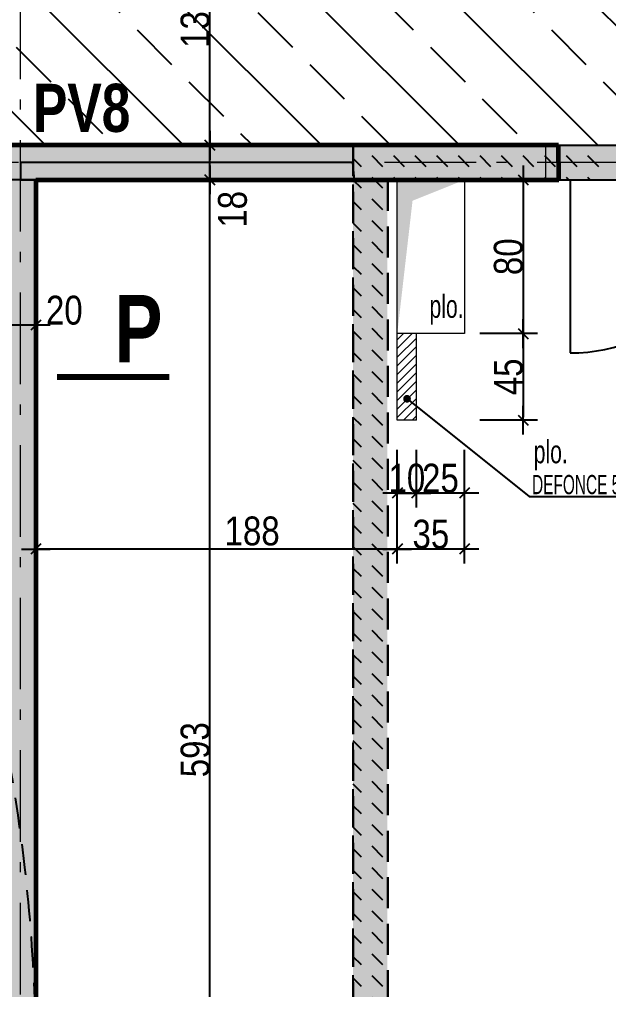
# Model space of a CAD drawing. Header units: centimetres. Extents: x 13865 to 22908, y -23237 to -19037.
# Drawn here: x 18860 to 19167, y -21755 to -21251 of the extents above; entities that cross this region are included whole.
import ezdxf
from ezdxf.enums import TextEntityAlignment as Align

# ---------------------------------------------------------------- set-up
doc = ezdxf.new("R2010")
doc.units = ezdxf.units.CM
doc.header["$LTSCALE"] = 25.4
doc.header["$PDMODE"] = 1
doc.header["$PDSIZE"] = -2
doc.linetypes.add('CACHEX2', pattern=[19.049999999999997, 12.7, -6.35])
doc.linetypes.add('Style de ligne -6', pattern=[1.0416400000000001, 0.625, -0.20828, 0.06943000000000005, -0.13893])
for name, color, linetype in [('01_cote_gen', 4, 'Continuous'), ('01_linteaux', 2, 'Continuous'), ('01_murs_sup', 2, 'CACHEX2'), ('01_poch_murs', 253, 'Continuous'), ('01_poch_poteaux', 250, 'Continuous'), ('01_texte', 230, 'Continuous'), ('AA_COTES', 2, 'Continuous')]:
    doc.layers.add(name, color=color, linetype=linetype)
for name, color, linetype, lineweight in [('01_murs_coup', 5, 'Continuous', 60), ('01_résv', 32, 'Continuous', 9), ('B Général', 7, 'Continuous', 5)]:
    doc.layers.add(name, color=color, linetype=linetype, lineweight=lineweight)
doc.styles.add('ARIAL NA', font='ARIALN.TTF')
doc.styles.add('impact', font='impact.ttf')
doc.styles.add('STYLE2', font='ARIALN.TTF')
doc.dimstyles.new('JB50', dxfattribs={"dimscale": 0.1, "dimtxt": 150, "dimasz": 15, "dimexe": 0.1, "dimexo": 0.1, "dimgap": 0.09, "dimtad": 1, "dimdec": 1, "dimdsep": 46, "dimtxsty": 'STYLE2', "dimblk1": 'BOND_G', "dimblk2": 'BOND_D', "dimsah": 1, "dimcen": 1.5, "dimdle": 0.01, "dimse1": 1, "dimse2": 1, "dimclrd": 4, "dimclre": 2, "dimclrt": 6, "dimazin": 2, "dimtfac": 2.333333333333333, "dimtdec": 1, "dimtix": 1, "dimtmove": 2, "dimatfit": 3, "dimldrblk": 'BOND_G', "dimfxl": 1, "dimtolj": 1, "dimtzin": 0, "dimarcsym": 0})
pattern_1 = [(135, (17488.85624464917, -11291.84429465532), (-11.22532015133644, 8.881784197001252e-16), [7.9375, -7.9375])]

# ---------------------------------------------------------------- blocks, each defined once
blk = doc.blocks.new('BOND_G')
at = {"layer": 'AA_COTES', "color": 0}
for p, q in [((0, -5), (0, 14.99999999999999)), ((5, 0), (-5, 0)), ((1.767766952966312, 1.767766952966312), (-1.767766952966426, -1.767766952966426))]:
    blk.add_line(p, q, dxfattribs=at)
blk = doc.blocks.new('BOND_D')
at = {"layer": 'AA_COTES', "color": 0}
for p, q in [((0, 5), (0, -15)), ((5, 0), (-5, 0)), ((-1.767766952966312, -1.767766952966312), (1.767766952966426, 1.767766952966426))]:
    blk.add_line(p, q, dxfattribs=at)
blk = doc.blocks.new('*D136')
at = {"layer": '01_cote_gen', "color": 4, "lineweight": -2, "transparency": 16777216}
blk.add_line((18959.19429978625, -21925.59872862746), (18959.19429978625, -21335.61862264429), dxfattribs=at)
at = {"layer": 'Defpoints', "color": 0, "transparency": 16777216}
for p in [(18959.19429978625, -21334.11862264429), (18993.03684008232, -21334.11862264429), (18981.69429978625, -21927.09872862746)]:
    blk.add_point(p, dxfattribs=at)
at = {"layer": '01_cote_gen', "color": 4, "lineweight": -2, "transparency": 16777216, "xscale": 1.5, "yscale": 1.5, "zscale": 1.5}
for name, p, rotation in [('BOND_D', (18959.19429978625, -21334.11862264429), 90), ('BOND_G', (18959.19429978625, -21927.09872862746), 270)]:
    blk.add_blockref(name, p, dxfattribs=dict(at, rotation=rotation))
at = {"layer": '01_cote_gen', "color": 6, "transparency": 16777216, "insert": (18951.52670497043, -21630.60867563587), "char_height": 15, "attachment_point": 5, "rotation": 90, "style": 'STYLE2'}
blk.add_mtext('\\A1;593', dxfattribs=at)
blk = doc.blocks.new('*D137')
at = {"layer": '01_cote_gen', "color": 4, "lineweight": -2, "transparency": 16777216}
blk.add_line((18959.19429978625, -21332.61862264429), (18959.19429978625, -21317.5987292355), dxfattribs=at)
at = {"layer": 'Defpoints', "color": 0, "transparency": 16777216}
for p in [(18959.19429978625, -21316.0987292355), (18981.69429978625, -21316.0987292355), (18981.69429978625, -21334.11862264429)]:
    blk.add_point(p, dxfattribs=at)
at = {"layer": '01_cote_gen', "color": 4, "lineweight": -2, "transparency": 16777216, "xscale": 1.5, "yscale": 1.5, "zscale": 1.5}
for name, p, rotation in [('BOND_D', (18959.19429978625, -21316.0987292355), 90), ('BOND_G', (18959.19429978625, -21334.11862264429), 270)]:
    blk.add_blockref(name, p, dxfattribs=dict(at, rotation=rotation))
at = {"layer": '01_cote_gen', "color": 6, "transparency": 16777216, "insert": (18970.95491581541, -21349.41826715998), "char_height": 15, "attachment_point": 5, "rotation": 90, "style": 'STYLE2'}
blk.add_mtext('\\A1;18', dxfattribs=at)
blk = doc.blocks.new('*D138')
at = {"layer": '01_cote_gen', "color": 4, "lineweight": -2, "transparency": 16777216}
blk.add_line((18959.19429978625, -21314.5987292355), (18959.19429978625, -21187.59872864693), dxfattribs=at)
at = {"layer": 'Defpoints', "color": 0, "transparency": 16777216}
for p in [(18959.19429978625, -21186.09872864693), (18998.65561104904, -21186.09872864693), (18992.75959872844, -21316.0987292355)]:
    blk.add_point(p, dxfattribs=at)
at = {"layer": '01_cote_gen', "color": 4, "lineweight": -2, "transparency": 16777216, "xscale": 1.5, "yscale": 1.5, "zscale": 1.5}
for name, p, rotation in [('BOND_D', (18959.19429978625, -21186.09872864693), 90), ('BOND_G', (18959.19429978625, -21316.0987292355), 270)]:
    blk.add_blockref(name, p, dxfattribs=dict(at, rotation=rotation))
at = {"layer": '01_cote_gen', "color": 6, "transparency": 16777216, "insert": (18951.52670497043, -21251.09872894121), "char_height": 15, "attachment_point": 5, "rotation": 90, "style": 'STYLE2'}
blk.add_mtext('\\A1;130', dxfattribs=at)
blk = doc.blocks.new('*D220')
at = {"layer": '01_résv', "color": 4, "lineweight": -2, "transparency": 16777216}
blk.add_line((19122.1548613717, -21335.59872885883), (19122.1548613717, -21412.59872849846), dxfattribs=at)
at = {"layer": 'Defpoints', "color": 0, "transparency": 16777216}
for p in [(19107.85250669956, -21334.09872885883), (19091.61170955582, -21414.09872849846), (19122.1548613717, -21414.09872849846)]:
    blk.add_point(p, dxfattribs=at)
at = {"layer": '01_résv', "color": 4, "lineweight": -2, "transparency": 16777216, "xscale": 1.5, "yscale": 1.5, "zscale": 1.5}
for name, p, rotation in [('BOND_G', (19122.1548613717, -21334.09872885883), 90), ('BOND_D', (19122.1548613717, -21414.09872849846), 270)]:
    blk.add_blockref(name, p, dxfattribs=dict(at, rotation=rotation))
at = {"layer": '01_résv', "color": 6, "transparency": 16777216, "insert": (19114.48726655588, -21374.09872867864), "char_height": 15, "attachment_point": 5, "rotation": 90, "style": 'STYLE2'}
blk.add_mtext('\\A1;80', dxfattribs=at)
blk = doc.blocks.new('*D221')
at = {"layer": '01_résv', "color": 4, "lineweight": -2, "transparency": 16777216}
blk.add_line((19122.1548613717, -21415.59872849846), (19122.1548613717, -21457.5987284982), dxfattribs=at)
at = {"layer": 'Defpoints', "color": 0, "transparency": 16777216}
for p in [(19105.88344856046, -21414.09872849846), (19066.6117095549, -21459.0987284982), (19122.1548613717, -21459.0987284982)]:
    blk.add_point(p, dxfattribs=at)
at = {"layer": '01_résv', "color": 4, "lineweight": -2, "transparency": 16777216, "xscale": 1.5, "yscale": 1.5, "zscale": 1.5}
for name, p, rotation in [('BOND_G', (19122.1548613717, -21414.09872849846), 90), ('BOND_D', (19122.1548613717, -21459.0987284982), 270)]:
    blk.add_blockref(name, p, dxfattribs=dict(at, rotation=rotation))
at = {"layer": '01_résv', "color": 6, "transparency": 16777216, "insert": (19114.51796232668, -21436.59872849833), "char_height": 15, "attachment_point": 5, "rotation": 90, "style": 'STYLE2'}
blk.add_mtext('\\A1;45', dxfattribs=at)
blk = doc.blocks.new('*D222')
at = {"layer": '01_résv', "color": 4, "lineweight": -2, "transparency": 16777216}
blk.add_line((19090.11170955582, -21526.18950559067), (19058.11171049108, -21526.18950559067), dxfattribs=at)
at = {"layer": 'Defpoints', "color": 0, "transparency": 16777216}
for p in [(19056.61171049108, -21414.09872849828), (19091.61170955582, -21414.09872849846), (19056.61171049108, -21526.18950559067)]:
    blk.add_point(p, dxfattribs=at)
at = {"layer": '01_résv', "color": 4, "lineweight": -2, "transparency": 16777216, "xscale": 1.5, "yscale": 1.5, "zscale": 1.5, "rotation": 180}
blk.add_blockref('BOND_D', (19056.61171049108, -21526.18950559067), dxfattribs=at)
at = {"layer": '01_résv', "color": 4, "lineweight": -2, "transparency": 16777216, "xscale": 1.5, "yscale": 1.5, "zscale": 1.5}
blk.add_blockref('BOND_G', (19091.61170955582, -21526.18950559067), dxfattribs=at)
at = {"layer": '01_résv', "color": 6, "transparency": 16777216, "insert": (19074.11171002346, -21518.52191077485), "char_height": 15, "attachment_point": 5, "style": 'STYLE2'}
blk.add_mtext('\\A1;35', dxfattribs=at)
blk = doc.blocks.new('*D223')
at = {"layer": '01_résv', "color": 4, "lineweight": -2, "transparency": 16777216}
blk.add_line((19090.11170955582, -21497.06063325066), (19068.1117095549, -21497.06063325066), dxfattribs=at)
at = {"layer": 'Defpoints', "color": 0, "transparency": 16777216}
for p in [(19066.6117095549, -21414.09872797836), (19091.61170955582, -21414.09872849846), (19066.6117095549, -21497.06063325066)]:
    blk.add_point(p, dxfattribs=at)
at = {"layer": '01_résv', "color": 4, "lineweight": -2, "transparency": 16777216, "xscale": 1.5, "yscale": 1.5, "zscale": 1.5, "rotation": 180}
blk.add_blockref('BOND_D', (19066.6117095549, -21497.06063325066), dxfattribs=at)
at = {"layer": '01_résv', "color": 4, "lineweight": -2, "transparency": 16777216, "xscale": 1.5, "yscale": 1.5, "zscale": 1.5}
blk.add_blockref('BOND_G', (19091.61170955582, -21497.06063325066), dxfattribs=at)
at = {"layer": '01_résv', "color": 6, "transparency": 16777216, "insert": (19079.11170955536, -21489.39303843484), "char_height": 15, "attachment_point": 5, "style": 'STYLE2'}
blk.add_mtext('\\A1;25', dxfattribs=at)
blk = doc.blocks.new('*D224')
at = {"layer": '01_résv', "color": 4, "lineweight": -2, "transparency": 16777216}
for p, q in [((19055.11170955491, -21497.06063325066), (19053.61170955491, -21497.06063325066)), ((19056.61170955491, -21497.06063325066), (19066.6117095549, -21497.06063325066)), ((19068.1117095549, -21497.06063325066), (19069.6117095549, -21497.06063325066))]:
    blk.add_line(p, q, dxfattribs=at)
at = {"layer": 'Defpoints', "color": 0, "transparency": 16777216}
for p in [(19056.61170955491, -21459.0988858495), (19066.6117095549, -21459.0988858495), (19066.6117095549, -21497.06063325066)]:
    blk.add_point(p, dxfattribs=at)
at = {"layer": '01_résv', "color": 4, "lineweight": -2, "transparency": 16777216, "xscale": 1.5, "yscale": 1.5, "zscale": 1.5}
blk.add_blockref('BOND_G', (19056.61170955491, -21497.06063325066), dxfattribs=at)
at = {"layer": '01_résv', "color": 4, "lineweight": -2, "transparency": 16777216, "xscale": 1.5, "yscale": 1.5, "zscale": 1.5, "rotation": 180}
blk.add_blockref('BOND_D', (19066.6117095549, -21497.06063325066), dxfattribs=at)
at = {"layer": '01_résv', "color": 6, "transparency": 16777216, "insert": (19061.61170955491, -21489.39303843484), "char_height": 15, "attachment_point": 5, "style": 'STYLE2'}
blk.add_mtext('\\A1;10', dxfattribs=at)
blk = doc.blocks.new('*D225')
at = {"layer": '01_résv', "color": 4, "lineweight": -2, "transparency": 16777216}
blk.add_line((19055.11171049108, -21526.18950559067), (18870.07872151155, -21526.18950559067), dxfattribs=at)
at = {"layer": 'Defpoints', "color": 0, "transparency": 16777216}
for p in [(18868.57872151155, -21503.12913962517), (19056.61171049108, -21509.6022339625), (18868.57872151155, -21526.18950559067)]:
    blk.add_point(p, dxfattribs=at)
at = {"layer": '01_résv', "color": 4, "lineweight": -2, "transparency": 16777216, "xscale": 1.5, "yscale": 1.5, "zscale": 1.5, "rotation": 180}
blk.add_blockref('BOND_D', (18868.57872151155, -21526.18950559067), dxfattribs=at)
at = {"layer": '01_résv', "color": 4, "lineweight": -2, "transparency": 16777216, "xscale": 1.5, "yscale": 1.5, "zscale": 1.5}
blk.add_blockref('BOND_G', (19056.61171049108, -21526.18950559067), dxfattribs=at)
at = {"layer": '01_résv', "color": 6, "transparency": 16777216, "insert": (18981.1288608797, -21516.86532986577), "char_height": 15, "attachment_point": 5, "style": 'STYLE2'}
blk.add_mtext('\\A1;188', dxfattribs=at)
blk = doc.blocks.new('*D657')
at = {"layer": '01_cote_gen', "color": 4, "lineweight": -2, "transparency": 16777216}
blk.add_line((18867.07872151155, -21409.66142722767), (18850.03292678787, -21409.66142722767), dxfattribs=at)
at = {"layer": 'Defpoints', "color": 0, "transparency": 16777216}
for p in [(18848.53292678787, -21366.95207026113), (18868.57872151155, -21366.95206947965), (18848.53292678787, -21409.66142722767)]:
    blk.add_point(p, dxfattribs=at)
at = {"layer": '01_cote_gen', "color": 4, "lineweight": -2, "transparency": 16777216, "xscale": 1.5, "yscale": 1.5, "zscale": 1.5, "rotation": 180}
blk.add_blockref('BOND_D', (18848.53292678787, -21409.66142722767), dxfattribs=at)
at = {"layer": '01_cote_gen', "color": 4, "lineweight": -2, "transparency": 16777216, "xscale": 1.5, "yscale": 1.5, "zscale": 1.5}
blk.add_blockref('BOND_G', (18868.57872151155, -21409.66142722767), dxfattribs=at)
at = {"layer": '01_cote_gen', "color": 6, "transparency": 16777216, "insert": (18883.39372983476, -21401.99383241184), "char_height": 15, "attachment_point": 5, "style": 'STYLE2'}
blk.add_mtext('\\A1;20', dxfattribs=at)

msp = doc.modelspace()

# ---------------------------------------------------------------- hatches: boundary and pattern name
at = {"layer": '01_linteaux'}
h = msp.add_hatch(dxfattribs=at)
h.set_pattern_fill('DASH', color=256, scale=2.5, angle=135)
h.set_pattern_definition(pattern_1)
h.paths.add_polyline_path([(19049.65561104904, -19964.11196850082), (18657.57672870481, -19964.11196850082), (18592.52008221684, -19964.11196850082), (18473.13598012581, -19964.11138797179), (18473.13598012581, -19980.11138797179), (18592.52008221684, -19980.11196850082), (18657.57672870481, -19980.11196850082), (19033.65561104904, -19980.11196850082), (19033.65561104904, -20023.70982686056), (19049.65561104904, -20023.70982686056)])
edge = h.paths.add_edge_path()
edge.add_line((18473.13598012581, -19980.11628181332), (18473.13598012581, -19964.10649413024))
edge.add_arc((18516.37344079515, -21208.0813441962), 1244.726036363729, 91.99065690945935, 105.4374049301707)
edge.add_line((18185.04546809099, -20008.26274119594), (18189.92451107834, -20023.51443231453))
edge.add_arc((18516.37344079515, -21208.08134419622), 1228.726036363746, 100.96876842156871, 105.4074106085811, ccw=False)
edge.add_line((18282.57896045721, -20001.80284674976), (18282.57896045722, -20445.77389128277))
edge.add_line((18282.57896045722, -20445.77389128277), (18300.57896045721, -20445.77389128277))
edge.add_line((18300.57896045721, -20445.77389128277), (18300.57896045721, -19998.45313077945))
edge.add_arc((18516.37344079516, -21208.08134419622), 1228.726036363744, 92.01658912154511, 100.11500619332628, ccw=False)
edge = h.paths.add_edge_path()
edge.add_line((18095.30171196056, -20053.75631561267), (18089.79758161998, -20038.73283242962))
edge.add_arc((18516.37344079521, -21208.08134419619), 1244.726036363746, 110.0418623549682, 114.5318347731398)
edge.add_line((17999.56471807008, -20075.71583354293), (17999.56471807008, -20093.32737288531))
edge.add_arc((18516.37344079517, -21208.08134419621), 1228.726036363745, 110.0408287200942, 114.8728105389151, ccw=False)
edge = h.paths.add_edge_path()
edge.add_line((17999.56471807008, -20093.32737288531), (17999.56471807008, -20075.71583354293))
edge.add_arc((18516.37344079516, -21208.08134419621), 1244.726036363738, 114.5318347731374, 132.2435410596627)
edge.add_line((17679.56484060686, -20286.61822922487), (17679.56484060686, -20460.77273942791))
edge.add_line((17679.56484060686, -20460.77273942791), (17999.56471807008, -20460.77273942791))
edge.add_line((17999.56471807008, -20460.77273942791), (17999.56471807008, -20442.77273942791))
edge.add_line((17999.56471807008, -20442.77273942791), (17695.56484060686, -20442.77273942791))
edge.add_line((17695.56484060686, -20442.77273942791), (17695.56484060686, -20293.72861450429))
edge.add_arc((18516.37344079516, -21208.08134419621), 1228.726036363742, 114.87281053891479, 131.9141195546824, ccw=False)
edge = h.paths.add_edge_path()
edge.add_line((18136.61325595887, -20442.77273942791), (17999.56471807008, -20442.77273942791))
edge.add_line((17999.56471807008, -20442.77273942791), (17999.56471807008, -20460.77273942791))
edge.add_line((17999.56471807008, -20460.77273942791), (18118.6132561183, -20460.77273942791))
edge.add_line((18118.6132561183, -20460.77273942791), (18118.6132561183, -20917.20634081467))
edge.add_arc((17983.08115654596, -21792.2680040993), 885.4952651284777, 80.01527817756141, 81.19581832157007, ccw=False)
edge.add_line((18136.6132561183, -20920.1844307155), (18136.6132561183, -20843.04998099052))
edge.add_line((18136.6132561183, -20843.04998099052), (18490.57896041726, -20843.04998099052))
edge.add_line((18490.57896041726, -20843.04998099052), (18490.57896041726, -21066.63183932331))
edge.add_arc((17983.08115654603, -21792.26800409931), 885.4952651284707, 55.03170159053012, 88.93337311105837)
edge.add_line((17999.56471807008, -20906.92617363809), (17999.56471807008, -20926.92971986633))
edge.add_arc((17983.08115654604, -21792.2680040993), 865.4952651284641, -2.2737367544323206e-13, 88.90872238282162, ccw=False)
edge.add_line((18848.5764216745, -21792.26800409931), (18848.5764216745, -21793.4595877695))
edge.add_line((18848.5764216745, -21793.4595877695), (18868.57561993544, -21793.45958776949))
edge.add_arc((17983.08115654605, -21792.26800409931), 885.495265128459, 359.9228988132044, 397.7134231330929)
edge.add_line((18683.57896694804, -21250.59957951935), (18683.57897045186, -20938.09872248654))
edge.add_line((18683.57897045186, -20938.09872248654), (18848.57896396105, -20938.09872248654))
edge.add_line((18848.57896396105, -20938.09872248654), (18848.57896045723, -21138.09872238386))
edge.add_line((18848.57896045723, -21138.09872238386), (18868.57896045723, -21138.09872238386))
edge.add_line((18868.57896045723, -21138.09872238386), (18868.57896045723, -20917.4968720164))
edge.add_line((18868.57896045723, -20917.4968720164), (18848.57896045723, -20917.4968720164))
edge.add_line((18848.57896045723, -20917.4968720164), (18848.57896045723, -20922.09872248653))
edge.add_line((18848.57896045723, -20922.09872248653), (18508.57896041726, -20922.09872248653))
edge.add_line((18508.57896041726, -20922.09872248653), (18508.57896041726, -20652.10388363316))
edge.add_line((18508.57896041726, -20652.10388363316), (18490.57896041726, -20641.71157878774))
edge.add_line((18490.57896041726, -20641.71157878774), (18490.57896041726, -20825.04998083895))
edge.add_line((18490.57896041726, -20825.04998083895), (18136.61325595887, -20825.04998083895))
edge.add_line((18136.61325595887, -20825.04998083895), (18136.61325595887, -20442.77273942791))
edge = h.paths.add_edge_path(flags=16)
edge.add_line((18508.5789639077, -20939.09872248655), (18581.32896361859, -20939.09872248655))
edge.add_line((18581.32896361859, -20939.09872248655), (18581.32896012815, -21118.09871097849))
edge.add_line((18581.32896012815, -21118.09871097849), (18557.18709518273, -21118.09871097849))
edge.add_arc((17983.08115654604, -21792.26800409935), 885.4952651285021, 49.58310368497842, 53.59773383139115)
edge.add_line((18508.57896041726, -21079.55914159551), (18508.5789639077, -20939.09872248655))
h.paths.add_polyline_path([(18514.11424034117, -20947.09872244955), (18567.07896394495, -20947.09872244955), (18525.80900705436, -20963.70980139388), (18514.1142374209, -21074.90155891085)], flags=0)
h.paths.add_polyline_path([(18599.32896008822, -20939.09872248654), (18663.57896690811, -20939.09872248654), (18663.57896694804, -21118.09871097849), (18599.32896044763, -21118.09871097849), (18599.32896012815, -21118.09871097849)], flags=16)
h.paths.add_polyline_path([(18604.32896020801, -20947.09872244955), (18657.29368381179, -20947.09872244955), (18616.0237269212, -20963.70980139388), (18604.32895739769, -21106.86500327961)], flags=0)
edge = h.paths.add_edge_path(flags=16)
edge.add_line((18579.8762641858, -21138.09871097849), (18663.57896694804, -21138.09871097849))
edge.add_line((18663.57896694804, -21138.09871097849), (18663.57896694804, -21225.67768067063))
edge.add_arc((17983.08115654607, -21792.26800409926), 885.4952651284129, 39.78115545620441, 47.62597131947567)
at = {"layer": '01_murs_sup'}
h = msp.add_hatch(dxfattribs=at)
h.set_pattern_fill('DASH', color=256, scale=2.5, angle=135)
h.set_pattern_definition([(135, (-19639.6114030645, -6382.54264007746), (-11.22532015133644, 8.881784197001252e-16), [7.9375, -7.9375])])
h.paths.add_polyline_path([(21237.53495731079, -21927.09872852528), (21083.5349967812, -21927.09872852528), (21083.5349967812, -21943.09872852528), (21237.53495731079, -21943.09872852528)], flags=17)
h.paths.add_polyline_path([(20883.5349967812, -21927.09872852528), (20687.53495734809, -21927.09872852528), (20687.53495734809, -21943.09872852528), (20883.5349967812, -21943.09872852528)], flags=17)
h.paths.add_polyline_path([(20587.53495734809, -21927.09872852528), (20387.53494537592, -21927.09872852528), (20387.53494537592, -21943.09872852528), (20587.53495734809, -21943.09872852528)])
h.paths.add_polyline_path([(20287.53494537592, -21927.09872852528), (20074.53492337199, -21927.09872852528), (20074.53492337199, -21334.09872875667), (20438.53491825244, -21334.09872875667), (20438.53491825244, -21316.09872875667), (20058.53492337198, -21316.09872875667), (20058.53492337199, -21943.09872852528), (20287.53494537592, -21943.09872852528)])
h.paths.add_polyline_path([(20056.53492368911, -21316.09872875667), (19511.53496457043, -21316.09872875667), (19511.53496457043, -21334.09872875667), (20040.53492368911, -21334.09872875667), (20040.53492368911, -21927.09872852528), (19937.53495734809, -21927.09872852528), (19937.53495734809, -21943.09872852528), (20040.53492360076, -21943.09872852528), (20040.53492360076, -22143.09793479918), (20056.53492368911, -22143.09793479918)])
h.paths.add_polyline_path([(19737.53495734809, -21927.09872852528), (19587.53495734809, -21927.09872852528), (19587.53495734809, -21943.09872852528), (19737.53495734809, -21943.09872852528)], flags=17)
h.paths.add_polyline_path([(19487.53495734809, -21927.09872852528), (19357.53495734336, -21927.09872852528), (19357.53495734336, -21943.09872852528), (19487.53495734809, -21943.09872852528)])
h.paths.add_polyline_path([(19257.53495734336, -21927.09872852528), (19051.53491502449, -21927.09872852528), (19051.53491502449, -21334.09872875667), (19409.53496443557, -21334.09872875667), (19409.53496443557, -21316.09872875667), (19033.53491502449, -21316.09872875667), (19033.53491502449, -22151.09872866093), (19049.53491502449, -22151.09872866093), (19049.53491502449, -21943.09872852528), (19257.53495734336, -21943.09872852528)])
h.paths.add_polyline_path([(21479.53495727061, -21814.11389091488), (21463.5349572706, -21814.11389091488), (21463.5349572706, -21927.09872852528), (21337.53495731079, -21927.09872852528), (21337.53495731079, -21943.09872852528), (21479.53495727061, -21943.09872852528)])
h.paths.add_polyline_path([(21463.53495727061, -21474.1138901907), (21479.53495727061, -21474.1138901907), (21479.53495727061, -21289.09872883075), (21463.53495727061, -21289.09872883075), (21463.53495727061, -21316.09872875667), (20540.53491838731, -21316.09872875667), (20540.53491838731, -21334.09872875667), (21463.53495727061, -21334.09872875667)])
h.paths.add_polyline_path([(21479.53495727061, -21574.11389019069), (21463.53495727061, -21574.11389019069), (21463.5349572706, -21714.1138901907), (21479.53495727061, -21714.1138901907)])
h = msp.add_hatch(dxfattribs=at)
h.set_pattern_fill('DASH', color=256, scale=2.5, angle=135)
h.set_pattern_definition(pattern_1)
h.paths.add_polyline_path([(19051.6556109235, -21334.09872885883), (19163.94940247563, -21334.09872885883), (19163.94940247563, -21316.09872885883), (19033.65561104904, -21316.09872885883), (19033.65561104904, -21793.4595877695), (19051.65561092349, -21793.4595877695)])
h.paths.add_polyline_path([(19051.65561092349, -21793.4595877695), (19033.65561104904, -21793.4595877695), (19033.65561104904, -22151.0987287631), (19049.65561092349, -22151.0987287631), (19049.65561092349, -21943.09872862745), (19163.94940247564, -21943.09872862745), (19163.94940247564, -21927.09872862745), (19051.65561092349, -21927.09872862745)])
h = msp.add_hatch(dxfattribs=at)
h.set_pattern_fill('DASH', color=256, scale=2.5, angle=135)
h.set_pattern_definition(pattern_1)
edge = h.paths.add_edge_path()
edge.add_line((17999.56471807008, -21473.4595877695), (17999.56471807008, -21493.4595877695))
edge.add_arc((17999.56471807008, -21793.4595877695), 300, 0, 90, ccw=False)
edge.add_line((18299.56471807008, -21793.4595877695), (18319.56230020928, -21793.4595877695))
edge.add_line((18319.56230020928, -21793.4595877695), (18319.56230020928, -21792.21563235643))
edge.add_arc((17999.56471807008, -21793.4595877695), 319.9999999999985, 0.2227299205667671, 90)
h.paths.add_polyline_path([(17999.56471807008, -21473.45958776947), (17699.56484061052, -21473.45958776947), (17699.56484061052, -21406.76800429224), (17679.56484061052, -21406.76800429224), (17679.56484061052, -21473.45958776947), (17552.73437708363, -21473.45958776947), (17552.73437708363, -21493.45958776947), (17999.56471807008, -21493.45958776947)])
h.paths.add_polyline_path([(17419.5343770162, -21473.45958776947), (17138.41031244431, -21473.45958776947), (17042.35305521508, -21793.4595877695), (17059.05836849158, -21793.4595877695), (17149.11204714398, -21493.45958776947), (17419.5343770162, -21493.45958776947)])
h.paths.add_polyline_path([(17999.56471807008, -21925.09872907508), (17831.14008443864, -21925.09872907508), (17831.14008443864, -21945.09872907508), (17894.5343770162, -21945.09872907508), (17894.5343770162, -22085.49872538201), (17912.5343770162, -22085.49872538201), (17912.5343770162, -21945.09872907508), (17999.56471807008, -21945.09872907508)])
edge = h.paths.add_edge_path()
edge.add_line((18319.56230020928, -21793.4595877695), (18299.56230020928, -21793.4595877695))
edge.add_line((18299.56230020928, -21793.4595877695), (18299.56230020928, -21925.09872907508))
edge.add_line((18299.56230020928, -21925.09872907508), (17999.56471807008, -21925.09872907508))
edge.add_line((17999.56471807008, -21925.09872907508), (17999.56471807008, -21945.09872907508))
edge.add_line((17999.56471807008, -21945.09872907508), (18299.56230020928, -21945.09872907508))
edge.add_line((18299.56230020928, -21945.09872907508), (18299.56230020928, -22197.09872424089))
edge.add_line((18299.56230020928, -22197.09872424089), (17999.56471807008, -22197.09872424089))
edge.add_line((17999.56471807008, -22197.09872424089), (17999.56471807008, -22217.09872424089))
edge.add_line((17999.56471807008, -22217.09872424089), (18791.47315845788, -22217.09872424089))
edge.add_arc((17999.56471807011, -21766.76326922701), 910.9999999999645, 330.3743608295093, 342.5367564651805)
edge.add_line((18868.5764216745, -22040.14881931797), (18868.5764216745, -21793.4595877695))
edge.add_line((18868.5764216745, -21793.4595877695), (18848.5764216745, -21793.4595877695))
edge.add_line((18848.5764216745, -21793.4595877695), (18848.5764216745, -22037.05963831604))
edge.add_arc((17999.56471806998, -21766.76326922696), 891.0000000001079, 331.11976773623934, 342.34029917019205, ccw=False)
edge.add_line((18779.75212899004, -22197.09872424089), (18319.56230020928, -22197.09872424089))
edge.add_line((18319.56230020928, -22197.09872424089), (18319.56230020928, -21793.4595877695))
h.paths.add_polyline_path([(17999.56471807008, -22197.09872424089), (17912.5343770162, -22197.09872424089), (17912.5343770162, -22188.69872551687), (17894.5343770162, -22188.69872551687), (17894.5343770162, -22197.09872424089), (17847.21424040861, -22197.09872424089), (17847.21424040861, -22217.09872424089), (17999.56471807008, -22217.09872424089)])
h.paths.add_polyline_path([(16915.52477476671, -22217.20039479263), (17547.70594902265, -22217.09872424089), (17547.70594902265, -22197.09872424088), (16937.89440486717, -22197.09872424089), (17013.53949348406, -21945.09872907508), (17706.53437712947, -21945.09872907508), (17706.53437712947, -22197.09872424089), (17650.90594915751, -22197.09872424089), (17650.90594915751, -22217.09872424089), (17744.01424027374, -22217.09872424089), (17744.01424027374, -22197.09872424089), (17724.53437712947, -22197.09872424089), (17724.53437712947, -21925.09872907508), (17019.54307206088, -21925.09872907508), (17059.05836849158, -21793.4595877695), (17042.35305521508, -21793.4595877695)])
at = {"layer": '01_poch_murs'}
h = msp.add_hatch(dxfattribs=at)
h.set_pattern_fill('ANSI33', color=256, scale=8, angle=90)
h.set_pattern_definition([(135, (0, 0), (-35.92102448427661, -35.92102448427661), []), (135, (2.199529332902202e-15, 35.92104), (-35.92102448427661, -35.92102448427661), [25.4, -12.7])])
h.paths.add_polyline_path([(19033.53491515005, -21040.09872531198), (18998.53491515005, -21040.09872531198), (18998.53491515005, -21035.09872520981), (19033.53491515005, -21035.09872520981), (19033.53491515005, -20955.09872742436), (19013.48830253222, -20955.09872742436), (19013.48830253222, -20935.09872516297), (18998.53491515005, -20935.09872516297), (18998.53491515005, -20930.0987250608), (19033.53491515005, -20930.0987250608), (19033.53491515005, -20890.09872501396), (18998.53491515005, -20890.09872501396), (18998.53491515005, -20885.09872491179), (19033.53491515005, -20885.09872491179), (19033.53491515005, -20825.09872486495), (19013.55559899146, -20825.09872486495), (19013.55559899146, -20805.09872505227), (19003.68130173767, -20805.09872505227), (19003.6813017144, -20805.09907004923), (19003.53491515005, -20805.09906017844), (19003.53491515005, -20809.232699359), (19000.53491515005, -20809.232699359), (19000.53491515005, -20806.76539142945), (18998.53491515005, -20806.76539142945), (18998.53491515005, -20805.09871499416), (18998.56060582785, -20805.09871672647), (18998.56225782564, -20780.59912155427), (19003.68130173767, -20805.09872505227), (18981.73491528491, -20805.09872505227), (19033.53491515004, -20805.09872505227), (19033.53491515005, -20579.09872865827), (19013.65557794377, -20579.09872865827), (19033.53491515005, -20579.09872865827), (19033.53491515005, -20760.59912145211), (19033.53491515005, -20780.59912155427), (19033.53491515005, -20805.25137244609), (18981.60986279456, -20805.09872486495), (18998.56225782564, -20780.59912155427), (18911.59607780891, -20780.59210024144), (18868.57896045722, -20780.60614286711), (18868.57896400163, -20780.59912155427), (18868.62802470078, -20584.34666242028), (18868.57896045722, -20584.34666242028), (18868.57896045722, -20760.59912155427), (18868.57896045722, -20780.59912155427), (18868.57896400163, -21138.09872218677), (18868.5548021236, -20914.4968720164), (18860.53057349485, -20914.4968720164), (18860.53057349485, -21138.09872218676), (18868.57896045722, -21138.09872218676), (18868.57896045722, -20914.4968720164), (18868.5548021236, -20914.4968720164), (18868.57896400165, -21138.09872238386), (18860.53057349485, -21138.09872238386), (18860.53057349485, -21177.09874546283), (18998.53491515004, -21177.09874546283), (18998.53491515004, -21168.09872854476), (19033.53491515005, -21168.09872854476), (19033.53491515005, -21128.09872531198), (18998.53491515005, -21128.09872531198), (18998.53491515005, -21123.09872520981), (19033.53491515005, -21123.09872520981)])
edge = h.paths.add_edge_path()
edge.add_line((18860.53057349485, -21177.09874546283), (18683.57897041128, -21177.09874546283))
edge.add_line((18683.57897041128, -21177.09874546283), (18683.57897041128, -21250.5995839981))
edge.add_arc((17983.08115654602, -21792.26800409932), 885.4952651284837, 32.530157126331176, 37.713422766763074, ccw=False)
edge.add_line((18729.64976440509, -21316.0987292355), (18860.53057349485, -21316.0987292355))
edge.add_line((18860.53057349485, -21316.0987292355), (18860.53057349485, -21177.09874546283))
h.paths.add_polyline_path([(19641.18240813556, -21186.09872854476), (19511.53496457043, -21186.09872854476), (19409.53496443557, -21186.05956992767), (19409.53496443557, -21186.09872854476), (18998.53491515004, -21186.09872854476), (18998.49364388559, -21186.0499722636), (18998.53491515004, -21186.0499722636), (18998.53491515004, -21177.09874546283), (18860.53057349485, -21177.09874546283), (18860.53057349485, -21316.0987292355), (19033.53491502449, -21316.09872875667), (19409.53496443557, -21316.09872875667), (19511.53496457043, -21316.11636146409), (19511.53496457043, -21316.09872875667), (19641.18240813556, -21316.09872875667)])
h.paths.add_polyline_path([(18860.53057349485, -21138.09872238386), (18848.57896045723, -21138.09872238386), (18683.57897041128, -21138.09872248654), (18683.57897041128, -21177.09874546283), (18860.53057349485, -21177.09874546283)])
at = {"layer": '01_poch_murs', "ltscale": 3}
h = msp.add_hatch(color=256, dxfattribs=at)
h.dxf.hatch_style = 1
h.paths.add_polyline_path([(19133.80561103656, -21316.0987292355), (18860.53057349485, -21316.0987292355)], flags=17)
h.paths.add_polyline_path([(19133.80561103656, -21316.0987292355), (18860.53057349485, -21316.0987292355), (18860.53057349485, -21793.45958777231), (18866.51858260006, -21793.45958777233), (18868.57642272214, -21793.45958777231), (18868.57642272214, -21334.0987292355), (18868.57872151155, -21334.09872850736), (18868.73788323266, -21316.0987292355)])
edge = h.paths.add_edge_path()
edge.add_line((18860.53057349485, -21316.0987292355), (18710.19120711928, -21316.0987292355))
edge.add_arc((18713.77476926612, -21320.25618745507), 5.488749995017254, 130.7600191649592, 409.239980835012)
edge.add_line((18717.35833141297, -21316.0987292355), (18848.57642272214, -21316.0987292355))
edge.add_line((18848.57642272214, -21316.0987292355), (18848.57642272214, -21334.09872928884))
edge.add_line((18848.57642272214, -21334.09872928884), (18848.57642272214, -21793.45958777227))
edge.add_line((18848.57642272214, -21793.45958777227), (18860.53057349485, -21793.45958777231))
edge.add_line((18860.53057349485, -21793.45958777231), (18860.53057349485, -21316.0987292355))
edge = h.paths.add_edge_path()
edge.add_line((18860.53057349485, -21316.0987292355), (18729.64976440509, -21316.0987292355))
edge.add_arc((17983.08115654642, -21792.26800409904), 885.4952651279966, 32.5301571263296, 37.71342314154178)
edge.add_line((18683.57896686817, -21250.59957941607), (18663.57896694804, -21225.67768067063))
edge.add_line((18663.57896694804, -21225.67768067063), (18663.57896686817, -21174.80764546283))
edge.add_line((18663.57896686817, -21174.80764546283), (18683.57896686817, -21174.80764546283))
edge.add_line((18683.57896686817, -21174.80764546283), (18663.57896686817, -21174.80764546283))
edge.add_line((18663.57896686817, -21174.80764546283), (18663.57896686817, -21225.67768057471))
edge.add_arc((17983.08115654598, -21792.26800409934), 885.4952651285294, 39.78115546428157, 44.2111891696257)
edge.add_line((18617.78153473834, -21174.80764546283), (18589.56673714322, -21174.80764546283))
edge.add_arc((17594.07893408469, -22146.82160062409), 1391.332848410668, 36.660326877325986, 44.31644858862262, ccw=False)
edge.add_line((18710.19120711928, -21316.0987292355), (18860.53057349485, -21316.0987292355))
at = {"layer": '01_poch_poteaux'}
h = msp.add_hatch(color=256, dxfattribs=at)
h.dxf.hatch_style = 1
h.paths.add_polyline_path([(18860.53057349485, -21325.09874547979), (18735.31433074524, -21325.09874547979, -0.002980136783959896), (18740.82965053049, -21334.0987292355), (18848.57642272214, -21334.0987292355), (18860.53057349485, -21334.09873338912)])
h.paths.add_polyline_path([(18860.53057349485, -21316.0987292355), (18729.64976440509, -21316.0987292355, -0.00300237670634124), (18735.31433074524, -21325.09874547979), (18860.53057349485, -21325.09874547979)])
h.paths.add_polyline_path([(19033.53491502449, -21316.0987292355), (18860.53057349485, -21316.0987292355), (18860.53057349485, -21325.09874547979), (19033.53491502449, -21325.09874547979)])
h.paths.add_polyline_path([(18729.64976440509, -21316.0987292355), (18705.81546155409, -21316.0987292355, -0.003100604617086532), (18711.6653574183, -21325.09874547979), (18735.31433074524, -21325.09874547979, 0.00300237670634126)])
h.paths.add_polyline_path([(18735.31433074524, -21325.09874547979), (18711.6653574183, -21325.09874547979, -0.003076128313330071), (18717.35833141297, -21334.0987292355), (18740.82965053049, -21334.0987292355, 0.002980136783959836)])
h = msp.add_hatch(color=256, dxfattribs=at)
h.dxf.hatch_style = 1
h.paths.add_polyline_path([(19133.90561103656, -21325.09874547979), (19033.65561104904, -21325.09874547979), (19033.65561104904, -21334.0987292355), (19051.53491502449, -21334.0987292355), (19051.53491502449, -21334.09872875667), (19056.61171215539, -21334.09872875667), (19056.61171215539, -21334.09872777007), (19091.6117095549, -21334.09872849828), (19133.90561103656, -21334.0987287088)])
h.paths.add_polyline_path([(19133.90561103656, -21316.0987292355), (19033.65561104904, -21316.0987292355), (19033.65561104904, -21325.09874547979), (19133.90561103656, -21325.09874547979)])
h.paths.add_polyline_path([(19140.5350486853, -21316.0987292355), (19133.90561103656, -21316.0987292355), (19133.90561103656, -21325.09874547979), (19140.58795399899, -21325.09874547979)])
h.paths.add_polyline_path([(19140.58795399899, -21325.09874547979), (19133.90561103656, -21325.09874547979), (19133.90561103656, -21334.09872875667), (19140.6408591189, -21334.09872875667)])
h = msp.add_hatch(color=256, dxfattribs=at)
h.dxf.hatch_style = 1
h.paths.add_polyline_path([(19033.53491502449, -21325.09874547979), (18860.53057349485, -21325.09874547979), (18860.53057349485, -21334.09873339519), (18868.57642272214, -21334.09873320265), (18868.57642272214, -21334.0987292355), (18868.57872151155, -21334.09872850736), (19033.53491502449, -21334.09872923192)])
at = {"layer": '01_résv'}
h = msp.add_hatch(dxfattribs=at)
h.set_pattern_fill('ANSI31', color=256)
h.set_pattern_definition([(45, (0, 0), (-2.245064030267288, 2.245064030267288), [])])
h.paths.add_polyline_path([(19066.6117095549, -21414.09872797836), (19056.61171049108, -21414.09872777032), (19056.61170955491, -21459.0988858495), (19066.6117095549, -21459.0987284982)])

# ---------------------------------------------------------------- linework, layer by layer
at = {"layer": '01_linteaux', "ltscale": 200}
for p, q in [((19140.5350486853, -21316.0987292355), (19242.63504882016, -21316.0987292355)), ((19140.64111470247, -21334.14220749637), (19242.63504882016, -21334.14220749637)), ((19146.53504868248, -21334.14748277274), (19146.53504868248, -21424.14748613038))]:
    msp.add_line(p, q, dxfattribs=at)
msp.add_arc((19146.53504868248, -21334.14748599551), 90.00000013486715, 270, 0, dxfattribs=at)
at = {"layer": '01_murs_coup'}
for p, q in [((19140.5350486853, -21316.0987292355), (18729.52916794951, -21316.0987292355)), ((19140.64111470247, -21334.14220749637), (19140.5350486853, -21316.0987292355)), ((18868.53292626656, -21334.0987292355), (18868.53522505597, -21927.09872862746)), ((18868.53522505597, -21334.0987292355), (19140.64111470247, -21334.14220749637))]:
    msp.add_line(p, q, dxfattribs=at)
at = {"layer": '01_murs_coup', "linetype": 'Continuous', "lineweight": 5}
for p, q in [((18729.64976440509, -21316.0987292355), (19133.90561103656, -21316.0987292355)), ((18729.64976440509, -21316.0987292355), (19133.90561103656, -21316.0987292355)), ((19133.90561103656, -21334.0987292355), (19133.90561103656, -21316.0987292355)), ((18868.57642272214, -21334.0987292355), (18868.57642272214, -21917.09872862745)), ((18868.57642272214, -21334.0987292355), (18868.57642272214, -21927.09872862745)), ((18868.57642272214, -21334.0987292355), (19133.90561103656, -21334.0987292355)), ((18868.57642272214, -21334.0987292355), (19133.90561103656, -21334.0987292355)), ((18868.57872151155, -21334.09872850736), (18868.57872151155, -21554.09872858577))]:
    msp.add_line(p, q, dxfattribs=at)
at = {"layer": '01_murs_sup', "ltscale": 0.05}
for p, q in [((19033.53491502449, -21316.09872875667), (19409.53496443557, -21316.09872875667)), ((19033.53491502449, -21316.09872875667), (19409.53496443557, -21316.09872875667)), ((19033.53491502449, -21316.09872875667), (19033.53491502449, -22151.09872866093)), ((19033.6556109235, -21316.09872885883), (19164.04940247563, -21316.09872885883)), ((19033.6556109235, -21316.09872885883), (19033.65561092349, -21934.09872862745)), ((19033.6556109235, -21316.09872885883), (19033.65561092349, -21934.09872862745)), ((19033.65561104904, -22151.0987287631), (19033.65561104904, -21316.09872885951)), ((19051.53491502449, -21334.09872875667), (19409.53496443557, -21334.09872875667)), ((19051.53491502449, -21334.09872875667), (19409.53496443557, -21334.09872875667)), ((19051.53491502449, -21334.09872875667), (19051.53491502449, -21927.09872852528)), ((19051.6556109235, -21334.09872885883), (19164.04940247563, -21334.09872885883)), ((19051.6556109235, -21334.09872885883), (19051.65561092349, -21927.09872862745))]:
    msp.add_line(p, q, dxfattribs=at)
msp.add_arc((17983.08115654603, -21792.26800409931), 885.4952651284699, 0, 37.7134231330349, dxfattribs=at)
at = {"layer": '01_poch_poteaux'}
for p, q in [((18860.53057349485, -21325.09874547979), (18860.53057349485, -21334.09873339519)), ((19033.53491502449, -21325.09874547979), (18860.53057349485, -21325.09874547979)), ((19034.35052233336, -21334.0987292355), (19033.53491502449, -21325.09874547979)), ((19140.64111470247, -21334.14220749637), (18717.2377354782, -21334.09872923471)), ((18868.57872151155, -21334.09873618555), (18848.53292678787, -21334.0987292355)), ((18860.53057349485, -21334.09873339519), (19034.35052233336, -21334.0987292355))]:
    msp.add_line(p, q, dxfattribs=at)
at = {"layer": '01_résv'}
for p, q in [((19056.61170955491, -21459.0987284982), (19056.61171215539, -21334.09872777007)), ((19056.61171215539, -21334.09872777007), (19091.6117095549, -21334.09872849828)), ((19091.6117095549, -21334.09872849828), (19091.61170955582, -21414.09872849846)), ((19091.61170955582, -21414.09872849846), (19056.61171049108, -21414.09872777032)), ((19066.6117095549, -21459.0987284982), (19066.6117095549, -21414.09872849828)), ((19066.6117095549, -21459.0987284982), (19056.61170955491, -21459.0988858495))]:
    msp.add_line(p, q, dxfattribs=at)
for points in [[(19056.61171049108, -21414.09872849828), (19056.61171215539, -21334.09875546215), (19064.57671767965, -21344.95800988545)], [(19056.61171281182, -21334.0987563571), (19091.6117095549, -21334.0987563571), (19064.57671767965, -21344.95800988545)]]:
    msp.add_solid(points, dxfattribs=at)
at = {"layer": '01_texte'}
for p, q in [((19061.7111258435, -21448.00885615285), (19125.19890182526, -21498.81743064335)), ((19125.19890182526, -21498.81743064335), (19203.75085161695, -21498.81743064335))]:
    msp.add_line(p, q, dxfattribs=at)
at = {"layer": '01_texte', "const_width": 3}
msp.add_lwpolyline([(18938.05245693112, -21436.64801580481), (18879.55204927774, -21436.64801580481)], dxfattribs=at)
at = {"layer": '01_texte', "const_width": 2}
msp.add_lwpolyline([(19060.7111258435, -21448.00885615285, 1), (19062.7111258435, -21448.00885615285, 1)], format="xyb", close=True, dxfattribs=at)
at = {"layer": 'B Général', "color": 1, "linetype": 'Style de ligne -6', "lineweight": 13, "ltscale": 3}
for p, q in [((18860.53057349485, -23107.24133708428), (18860.53057349484, -19935.96704784221)), ((21796.28370788915, -21325.09874547979), (16731.12725835792, -21325.09874547979))]:
    msp.add_line(p, q, dxfattribs=at)

# ---------------------------------------------------------------- texts
at = {"layer": '01_texte', "style": 'impact'}
msp.add_text('PV8', height=25, dxfattribs=at).set_placement((18892.43480303326, -21316.62277710297), align=Align.BOTTOM_CENTER)
msp.add_text('P', height=35, rotation=5.174543644579057e-08, dxfattribs=at).set_placement((18921.95432991585, -21439.50055984087), align=Align.BOTTOM_CENTER)
at = {"layer": '01_texte'}
for s, height, style, width, p in [('plo.', 12, 'ARIAL NA', 0.8, (19073.39064716365, -21405.88580103111)), ('plo.', 12, 'ARIAL NA', 0.8, (19127.61320921651, -21481.54439853614)), ('DEFONCE 5 cm prof.', 10, 'STYLE2', 0.7, (19126.77312608885, -21497.64216144664))]:
    msp.add_text(s, height=height, dxfattribs=dict(at, style=style, width=width)).set_placement(p)

# ---------------------------------------------------------------- dimensions: what is measured, and where the dimension line sits
at = {"layer": '01_cote_gen'}
for base, p1, p2, picture, middle in [((18959.19429978625, -21186.09872864693), (18992.75959872844, -21316.0987292355), (18998.65561104904, -21186.09872864693), '*D138', (18951.52670497043, -21251.09872894121)), ((18959.19429978625, -21334.11862264429), (18981.69429978625, -21927.09872862746), (18993.03684008232, -21334.11862264429), '*D136', (18951.52670497043, -21630.60867563587))]:
    dim = msp.add_linear_dim(base=base, p1=p1, p2=p2, angle=90, dimstyle='JB50', dxfattribs=at)
    dim.commit()
    dim.dimension.update_dxf_attribs({"geometry": picture, "text_midpoint": middle})
dim = msp.add_linear_dim(base=(18959.19429978625, -21316.0987292355), p1=(18981.69429978625, -21334.11862264429), p2=(18981.69429978625, -21316.0987292355), angle=90, dimstyle='JB50', dxfattribs=at)
dim.commit()
dim.dimension.update_dxf_attribs({"geometry": '*D137', "text_midpoint": (18970.95491581541, -21349.41826715998), "dimtype": 160})
dim = msp.add_linear_dim(base=(18848.53292678787, -21409.66142722767), p1=(18868.57872151155, -21366.95206947965), p2=(18848.53292678787, -21366.95207026113), dimstyle='JB50', dxfattribs=at)
dim.commit()
dim.dimension.update_dxf_attribs({"geometry": '*D657', "text_midpoint": (18883.39372983476, -21401.99383241184), "dimtype": 160})
at = {"layer": '01_résv'}
for base, p1, p2, picture, middle in [((19122.1548613717, -21414.09872849846), (19107.85250669956, -21334.09872885883), (19091.61170955582, -21414.09872849846), '*D220', (19114.48726655588, -21374.09872867864)), ((19122.1548613717, -21459.0987284982), (19105.88344856046, -21414.09872849846), (19066.6117095549, -21459.0987284982), '*D221', (19114.51796232668, -21436.59872849833))]:
    dim = msp.add_linear_dim(base=base, p1=p1, p2=p2, angle=90, dimstyle='JB50', dxfattribs=at)
    dim.commit()
    dim.dimension.update_dxf_attribs({"geometry": picture, "text_midpoint": middle})
for base, p1, p2, picture, middle in [((19056.61171049108, -21526.18950559067), (19091.61170955582, -21414.09872849846), (19056.61171049108, -21414.09872849828), '*D222', (19074.11171002346, -21518.52191077485)), ((19066.6117095549, -21497.06063325066), (19091.61170955582, -21414.09872849846), (19066.6117095549, -21414.09872797836), '*D223', (19079.11170955536, -21489.39303843484)), ((19066.6117095549, -21497.06063325066), (19056.61170955491, -21459.0988858495), (19066.6117095549, -21459.0988858495), '*D224', (19061.61170955491, -21489.39303843484))]:
    dim = msp.add_linear_dim(base=base, p1=p1, p2=p2, dimstyle='JB50', dxfattribs=at)
    dim.commit()
    dim.dimension.update_dxf_attribs({"geometry": picture, "text_midpoint": middle})
dim = msp.add_linear_dim(base=(18868.57872151155, -21526.18950559067), p1=(19056.61171049108, -21509.6022339625), p2=(18868.57872151155, -21503.12913962517), dimstyle='JB50', dxfattribs=at)
dim.commit()
dim.dimension.update_dxf_attribs({"geometry": '*D225', "text_midpoint": (18981.1288608797, -21516.86532986577), "dimtype": 160})

doc.saveas('drawing.dxf')
